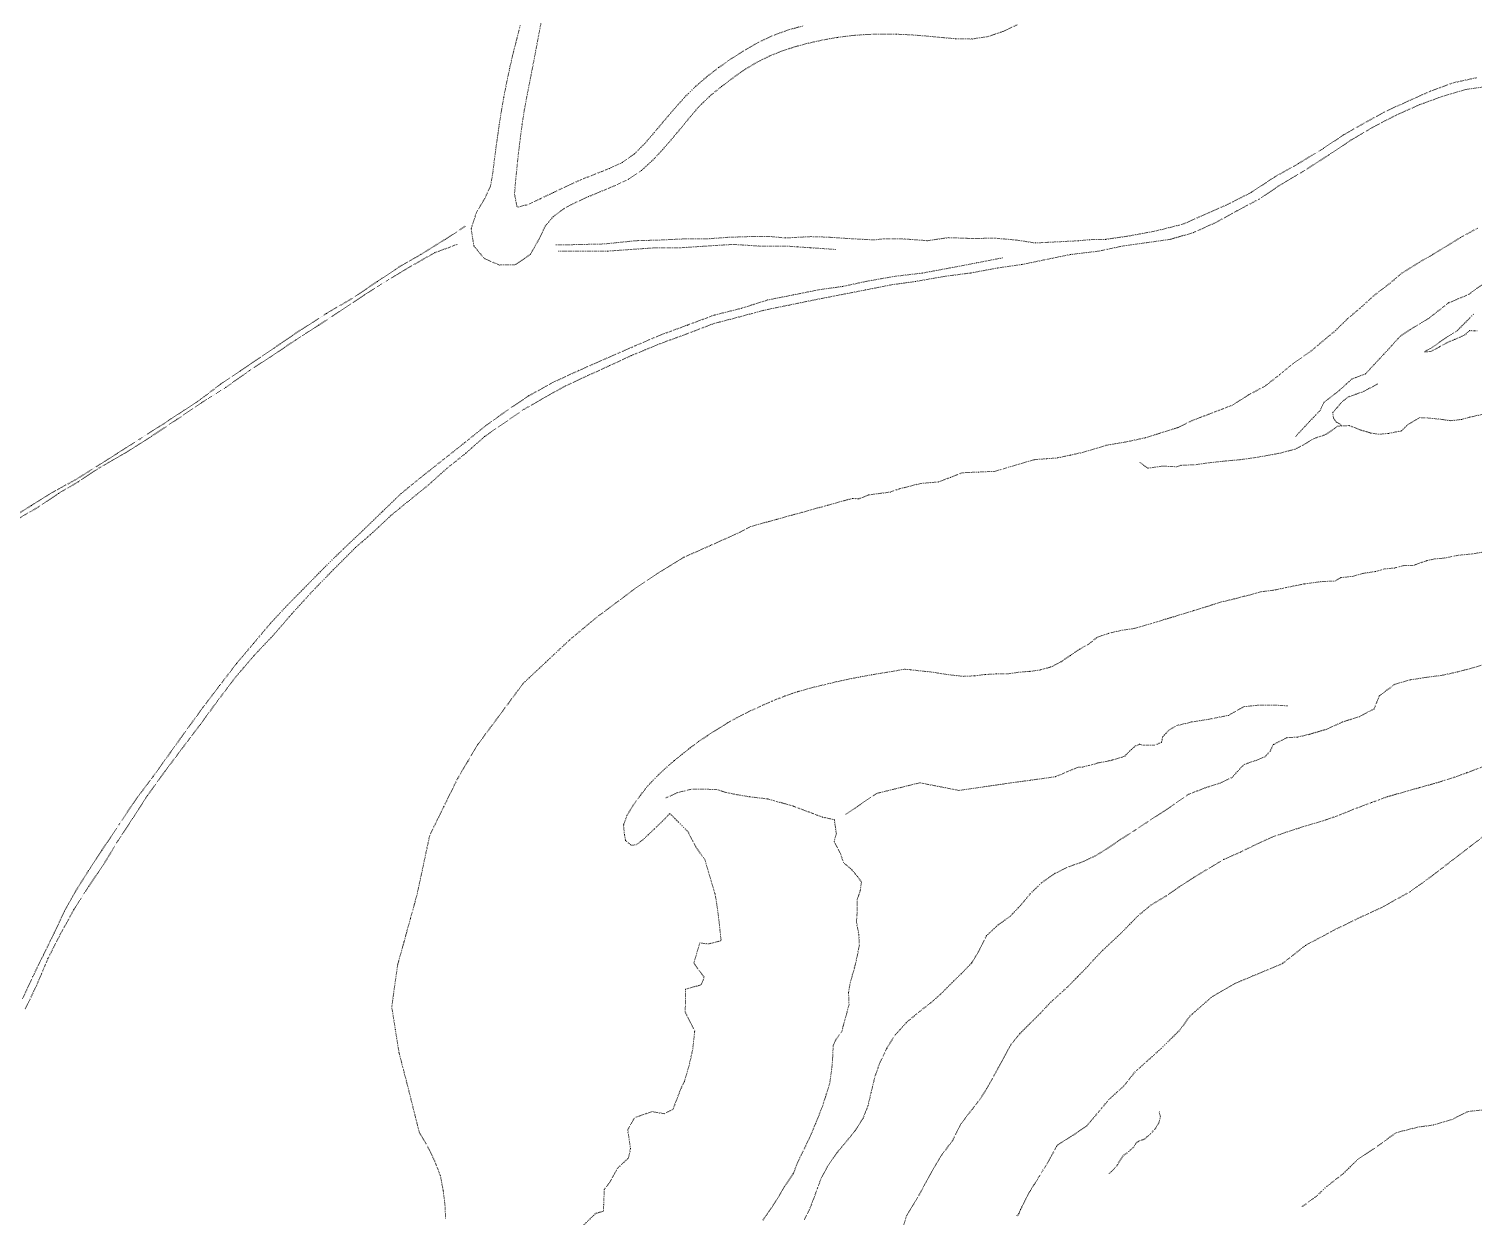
# Model space of a CAD drawing. Extents: x 682410 to 689460, y 7661803 to 7669124.
# Drawn here: x 685258.8 to 685687.7, y 7667897 to 7668249.5 of the extents above; entities that cross this region are included whole.
import ezdxf

# ---------------------------------------------------------------- set-up
doc = ezdxf.new("R2010")
doc.units = 0
doc.header["$MEASUREMENT"] = 0
doc.linetypes.add('DOT', pattern=[0.25, 0, -0.25])
doc.layers.add('02 TOE_Line', color=1, linetype='DOT', lineweight=20)

msp = doc.modelspace()

# ---------------------------------------------------------------- linework, layer by layer
at = {"layer": '02 TOE_Line'}
for points in [[(685404.7, 7668250.47, 4420.49), (685403.56, 7668245.93, 4420.99), (685402.47, 7668241.69, 4421.43), (685401.56, 7668237.7, 4421.86), (685400.71, 7668233.64, 4422.28), (685399.81, 7668229.1, 4422.68), (685399.11, 7668225.02, 4423.03), (685398.47, 7668220.95, 4423.37), (685397.76, 7668215.99, 4423.78), (685397.11, 7668211.09, 4424.12), (685396.55, 7668206.51, 4424.38), (685395.88, 7668202.73, 4424.6), (685394.06, 7668198.92, 4424.72), (685391.73, 7668194.99, 4424.86), (685390.15, 7668190.14, 4424.97), (685390.94, 7668185.09, 4425.06), (685394, 7668181.34, 4425.1), (685398.46, 7668179.38, 4425.03), (685403.27, 7668179.46, 4425.04), (685407.67, 7668182.51, 4425.12), (685410.2, 7668186.86, 4425.21), (685412.11, 7668190.9, 4425.29), (685414.47, 7668193.71, 4425.36), (685417.81, 7668196.18, 4425.49), (685421.24, 7668198, 4425.58), (685425.02, 7668199.7, 4425.67), (685428.97, 7668201.33, 4425.81), (685432.94, 7668202.99, 4425.93), (685436.9, 7668204.85, 4425.95), (685440.75, 7668207.47, 4425.94), (685444.35, 7668210.79, 4425.96), (685447.14, 7668213.8, 4425.97), (685449.9, 7668216.99, 4426.08), (685452.64, 7668220.25, 4426.19), (685455.31, 7668223.52, 4426.24), (685457.92, 7668226.55, 4426.27), (685461.44, 7668229.91, 4426.26), (685464.49, 7668232.38, 4426.31), (685468.44, 7668235.35, 4426.32), (685471.71, 7668237.6, 4426.29), (685475.13, 7668239.64, 4426.29), (685478.73, 7668241.41, 4426.3), (685482.47, 7668242.94, 4426.3), (685486.37, 7668244.2, 4426.32), (685490.42, 7668245.28, 4426.33), (685494.6, 7668246.2, 4426.36), (685498.88, 7668246.96, 4426.37), (685503.26, 7668247.52, 4426.41), (685507.72, 7668247.84, 4426.47), (685512.17, 7668247.95, 4426.6), (685516.56, 7668247.9, 4426.8), (685520.82, 7668247.71, 4426.97), (685524.91, 7668247.4, 4427.14), (685528.97, 7668247.01, 4427.3), (685533.93, 7668246.56, 4427.48), (685538.78, 7668246.48, 4427.55), (685543.57, 7668247.18, 4427.51), (685548.09, 7668248.75, 4427.41), (685552.33, 7668250.75, 4427.26)], [(685410.88, 7668251.2, 4420.31), (685410.09, 7668247.08, 4420.81), (685409.32, 7668242.96, 4421.29), (685408.53, 7668238.8, 4421.75), (685407.73, 7668234.71, 4422.14), (685406.77, 7668229.88, 4422.59), (685405.93, 7668225.32, 4423.01), (685405.25, 7668220.99, 4423.4), (685404.71, 7668216.85, 4423.73), (685404.22, 7668212.85, 4424.03), (685403.75, 7668208.33, 4424.3), (685403.34, 7668204.36, 4424.52), (685403.03, 7668200.46, 4424.75), (685403.73, 7668196.84, 4424.97), (685404.01, 7668196.56, 4425.06), (685407.03, 7668197.35, 4425.21), (685410.75, 7668199.08, 4425.28), (685414.58, 7668200.9, 4425.38), (685418.65, 7668202.85, 4425.5), (685422.84, 7668204.73, 4425.61), (685427.09, 7668206.42, 4425.75), (685431.19, 7668208.04, 4425.89), (685435.1, 7668209.87, 4425.93), (685438.68, 7668212.41, 4425.92), (685441.84, 7668215.61, 4425.89), (685444.52, 7668218.71, 4425.91), (685447.42, 7668222.19, 4426), (685450.59, 7668225.89, 4426.11), (685453.94, 7668229.6, 4426.17), (685456.9, 7668232.48, 4426.16), (685460.21, 7668235.35, 4426.17), (685463.73, 7668238.06, 4426.18), (685467.37, 7668240.61, 4426.17), (685471.17, 7668243.05, 4426.15), (685475.19, 7668245.34, 4426.14), (685479.45, 7668247.39, 4426.12), (685484.02, 7668249.08, 4426.12), (685488.78, 7668250.41, 4426.14)], [(685257.75, 7667958.5, 4434.61), (685261.12, 7667965.5, 4433.64), (685264.5, 7667973.5, 4432.69), (685268.06, 7667980.5, 4431.87), (685272.19, 7667988, 4431.09), (685276.63, 7667995, 4430.39), (685281.06, 7668001.5, 4429.76), (685285.31, 7668008.5, 4429.25), (685289.62, 7668015, 4428.68), (685294.12, 7668022, 4428.2), (685299.19, 7668029, 4427.7), (685304.44, 7668036, 4427.13), (685309.75, 7668043, 4426.71), (685314.87, 7668050, 4426.36), (685320.19, 7668057, 4425.97), (685325.75, 7668063.5, 4425.53), (685331.44, 7668069.5, 4425.03), (685337.06, 7668076, 4424.57), (685343, 7668082.5, 4424.02), (685349.31, 7668089, 4423.37), (685355.81, 7668095.5, 4422.58), (685361, 7668100, 4421.95), (685366.31, 7668105, 4421.51), (685371.81, 7668109.5, 4421.14), (685377.38, 7668114, 4420.61), (685382.94, 7668119, 4420.05), (685388.56, 7668123.5, 4419.64), (685394.19, 7668128.5, 4419.37), (685399.94, 7668132.5, 4419.17), (685405.81, 7668136.5, 4419.09), (685411.88, 7668140, 4418.98), (685418.19, 7668143.5, 4418.9), (685424.69, 7668146.5, 4418.78), (685431.25, 7668149.5, 4418.73), (685437.75, 7668152.5, 4418.71), (685446.19, 7668156, 4418.77), (685454.38, 7668159, 4418.81), (685462.19, 7668162, 4418.75), (685469.88, 7668164, 4418.74), (685477.31, 7668166, 4418.86), (685484.62, 7668167.5, 4418.84), (685492, 7668169, 4418.73), (685499.63, 7668170.5, 4418.59), (685507.37, 7668172, 4418.49), (685514.94, 7668173.5, 4418.27), (685522.13, 7668174.5, 4418.13), (685530.63, 7668176, 4418.1), (685538.38, 7668177, 4418.16), (685546.5, 7668178.5, 4418.27), (685553.56, 7668179.5, 4418.24), (685560.81, 7668181, 4418.03), (685568.12, 7668182.5, 4417.57), (685576.5, 7668183.5, 4417.03), (685583.5, 7668185, 4416.54), (685590.56, 7668186, 4416.05), (685597.69, 7668187, 4415.51), (685604.62, 7668189, 4414.96), (685611.25, 7668192, 4414.38), (685617.62, 7668195.5, 4413.83), (685624.19, 7668199, 4413.16), (685630.94, 7668203.5, 4412.52), (685637.75, 7668207.5, 4411.85), (685644.69, 7668212, 4411.33), (685651.44, 7668216.5, 4410.84), (685658.25, 7668220.5, 4410.33), (685665.06, 7668224, 4409.83), (685671.81, 7668227, 4409.4), (685678.69, 7668229.5, 4408.9), (685685.56, 7668231.5, 4408.38), (685692.5, 7668232.5, 4407.78)], [(685688.69, 7668235, 4408.19), (685681.81, 7668233.5, 4408.72), (685675, 7668231, 4409.18), (685668.25, 7668228, 4409.62), (685661.69, 7668225, 4410.07), (685655.31, 7668221.5, 4410.56), (685649.19, 7668218, 4411), (685643.19, 7668214, 4411.43), (685635.81, 7668209.5, 4412.07), (685628.69, 7668205.5, 4412.79), (685621.88, 7668201, 4413.5), (685615.06, 7668197.5, 4414.06), (685608.25, 7668194.5, 4414.66), (685601.5, 7668191.5, 4415.26), (685593.5, 7668189.5, 4415.94), (685585.5, 7668188, 4416.5), (685578.5, 7668187, 4416.96), (685573.75, 7668186.9, 4417.29), (685570.43, 7668186.58, 4417.55), (685563.44, 7668186.22, 4417.95), (685557.59, 7668185.93, 4418.36), (685552.01, 7668186.8, 4419.01), (685545.75, 7668187.34, 4419.48), (685538.58, 7668187.26, 4419.79), (685531.86, 7668187.51, 4420.35), (685525.6, 7668186.6, 4420.98), (685519.06, 7668187.1, 4421.72), (685512.45, 7668187.14, 4422.25), (685509.72, 7668186.83, 4422.36), (685501.4, 7668187.28, 4422.9), (685496.24, 7668187.64, 4423.25), (685491.05, 7668187.81, 4423.49), (685483.49, 7668187.41, 4423.81), (685478.54, 7668187.89, 4424.01), (685473.39, 7668187.84, 4424.08), (685466.36, 7668187.6, 4424.26), (685460.15, 7668187.13, 4424.37), (685453.63, 7668187.14, 4424.48), (685446.28, 7668186.8, 4424.53), (685439.01, 7668186.59, 4424.61), (685429.62, 7668185.63, 4424.75), (685422.35, 7668185.46, 4424.97), (685415.19, 7668185.32, 4425.16)], [(685253.19, 7668104, 4430.79), (685259.63, 7668108, 4430.31), (685266.06, 7668112, 4429.81), (685272.44, 7668115.5, 4429.33), (685278.81, 7668119.5, 4428.91), (685285.12, 7668123.5, 4428.55), (685291.44, 7668127.5, 4428.25), (685297.69, 7668131.5, 4428), (685303.81, 7668135.5, 4427.75), (685309.81, 7668139.5, 4427.53), (685315.75, 7668144, 4427.31), (685321.69, 7668148, 4427.07), (685327.56, 7668152, 4426.85), (685333.5, 7668156, 4426.6), (685339.38, 7668160, 4426.33), (685347.19, 7668165, 4426.01), (685354.88, 7668169.5, 4425.67), (685362.31, 7668174.5, 4425.38), (685369.06, 7668179, 4425.15), (685375.25, 7668182.5, 4424.98), (685382.44, 7668187, 4424.86), (685388.56, 7668191, 4424.79)], [(685688.92, 7668190.28, 4392.53), (685683.82, 7668187.48, 4392.24), (685679.7, 7668184.93, 4392.15), (685675.58, 7668182.45, 4392.14), (685671.61, 7668180.16, 4392.13), (685666.58, 7668177.02, 4391.94), (685663.01, 7668174.01, 4391.89), (685658.24, 7668170.33, 4391.72), (685654.2, 7668166.66, 4391.56), (685650.28, 7668163.33, 4391.23), (685646.63, 7668159.77, 4391.2), (685642.53, 7668156.37, 4390.94), (685639.82, 7668154.05, 4390.88), (685634.3, 7668150.21, 4390.61), (685630.19, 7668146.81, 4390.48), (685626, 7668143.52, 4390.19), (685620.98, 7668140.8, 4389.95), (685616.17, 7668137.77, 4389.74), (685610.08, 7668135.42, 4389.47), (685604.57, 7668133.33, 4389.25), (685599.97, 7668131.11, 4388.86), (685590.41, 7668128.1, 4388.45), (685585.18, 7668126.96, 4388.34), (685581.94, 7668126.4, 4388.42), (685578.7, 7668125.84, 4388.5), (685575.35, 7668124.82, 4388.66), (685572, 7668123.8, 4388.82), (685568.11, 7668122.95, 4389.03), (685564.21, 7668122.1, 4389.24), (685560.87, 7668121.86, 4389.5), (685557.53, 7668121.61, 4389.76), (685553.54, 7668120.45, 4389.87), (685549.55, 7668119.28, 4389.99), (685545.56, 7668118.12, 4390.1), (685540.77, 7668117.91, 4390.46), (685535.98, 7668117.69, 4390.82), (685532.43, 7668116.32, 4391.11), (685528.87, 7668114.96, 4391.4), (685523.62, 7668114.52, 4391.61), (685520.47, 7668113.72, 4391.9), (685517.32, 7668112.93, 4392.19), (685514.54, 7668111.97, 4392.21), (685508.26, 7668111.12, 4392.65), (685505.19, 7668109.94, 4392.68), (685503.36, 7668110.09, 4392.78), (685495.83, 7668108, 4393.4), (685488.29, 7668105.92, 4394.03), (685480.75, 7668103.84, 4394.65), (685473.21, 7668101.75, 4395.27), (685469.09, 7668099.63, 4395.31), (685461.19, 7668096.11, 4395.79), (685453.29, 7668092.59, 4396.27), (685445.14, 7668087.6, 4396.79), (685438.44, 7668083.03, 4397.12), (685432.85, 7668078.84, 4397.5), (685427.25, 7668074.65, 4397.88), (685423.28, 7668071.33, 4398.09), (685419.31, 7668068.01, 4398.3), (685412.44, 7668061.57, 4398.83), (685405.57, 7668055.13, 4399.36), (685401.09, 7668049.09, 4399.54), (685396.6, 7668043.05, 4399.72), (685392.12, 7668037.01, 4399.89), (685389.12, 7668031.96, 4399.95), (685386.12, 7668026.9, 4400), (685381.99, 7668018.5, 4400.18), (685377.86, 7668010.1, 4400.36), (685375.95, 7668001.2, 4400.51), (685374.04, 7667992.3, 4400.67), (685372.12, 7667985.36, 4400.78), (685370.21, 7667978.42, 4400.9), (685368.29, 7667971.48, 4401.01), (685367.43, 7667965.28, 4400.95), (685366.57, 7667959.08, 4400.89), (685367.64, 7667952.35, 4400.84), (685368.71, 7667945.61, 4400.79), (685370.02, 7667940.52, 4400.8), (685371.34, 7667935.43, 4400.81), (685373.04, 7667928.63, 4400.96), (685374.75, 7667921.84, 4401.11), (685375.65, 7667920.32, 4400.52), (685377.66, 7667916.84, 4400.53), (685379.43, 7667913.07, 4400.56), (685381.03, 7667908.91, 4400.64), (685381.84, 7667904.62, 4400.7), (685382.37, 7667900.35, 4400.76), (685382.57, 7667896.15, 4400.84)], [(685386, 7668185.5, 4424.88), (685379.25, 7668183, 4424.96), (685372.25, 7668179, 4425.11), (685364.75, 7668174.5, 4425.33), (685358.44, 7668170.5, 4425.54), (685351.75, 7668166, 4425.82), (685344.81, 7668161.5, 4426.16), (685337.88, 7668157, 4426.46), (685331.12, 7668152.5, 4426.75), (685324.25, 7668148, 4427.02), (685317.25, 7668143, 4427.3), (685310.06, 7668138.5, 4427.56), (685302.75, 7668133.5, 4427.84), (685295.19, 7668128.5, 4428.13), (685287.31, 7668123.5, 4428.55), (685279.44, 7668119, 4428.97), (685273.44, 7668115, 4429.32), (685267.56, 7668111.5, 4429.75), (685261.56, 7668107.5, 4430.25), (685255.63, 7668104, 4430.68)], [(685498.31, 7668184, 4422.86), (685490.94, 7668184.5, 4423.28), (685483.63, 7668185, 4423.63), (685475.69, 7668185, 4423.91), (685467.94, 7668185.5, 4424.07), (685459.88, 7668185, 4424.2), (685452.25, 7668184.5, 4424.31), (685444.94, 7668184.5, 4424.4), (685437.69, 7668184, 4424.48), (685430.62, 7668183.5, 4424.59), (685423.56, 7668183.5, 4424.79), (685415.94, 7668183.5, 4424.94)], [(685547.88, 7668181.5, 4418.4), (685540.19, 7668180, 4418.16), (685532.31, 7668178.5, 4418.08), (685524.19, 7668177, 4418.08), (685515.81, 7668176, 4418.19), (685507.31, 7668174.5, 4418.48), (685500.38, 7668173, 4418.64), (685493.19, 7668172, 4418.7), (685485.81, 7668170.5, 4418.77), (685478.19, 7668169, 4418.81), (685470.31, 7668166.5, 4418.71), (685462.31, 7668164.5, 4418.66), (685454.25, 7668161.5, 4418.71), (685446.12, 7668158.5, 4418.66), (685437.94, 7668155, 4418.62), (685429.94, 7668151.5, 4418.65), (685422, 7668148, 4418.74), (685414.38, 7668144.5, 4418.88), (685407.19, 7668140.5, 4419.02), (685400.5, 7668136, 4419.14), (685394.25, 7668131.5, 4419.32), (685388.06, 7668126.5, 4419.6), (685381.75, 7668121.5, 4420.03), (685375.44, 7668116.5, 4420.64), (685369.31, 7668111.5, 4421.18), (685363.62, 7668106, 4421.63), (685357.94, 7668100.5, 4422.2), (685352.12, 7668095, 4422.89), (685346.5, 7668089.5, 4423.57), (685341.12, 7668084, 4424.17), (685335.69, 7668078.5, 4424.73), (685330.56, 7668073, 4425.17), (685325.5, 7668067, 4425.57), (685320.44, 7668061, 4425.88), (685315.44, 7668054.5, 4426.19), (685310.5, 7668048, 4426.54), (685305.75, 7668041.5, 4427.02), (685300.75, 7668034.5, 4427.55), (685295.69, 7668027.5, 4428.04), (685290.44, 7668020.5, 4428.55), (685285.44, 7668013, 4429.09), (685280.44, 7668005.5, 4429.76), (685276.5, 7667999.5, 4430.25), (685272.69, 7667993.5, 4430.78), (685269.38, 7667987.5, 4431.36), (685266.31, 7667981, 4432.01), (685263.12, 7667974.5, 4432.76), (685259.94, 7667968, 4433.55), (685256.94, 7667961.5, 4434.34)], [(685692.66, 7668175.25, 4388.18), (685686.36, 7668170.65, 4387.38), (685680.33, 7668168.12, 4387.92), (685674.48, 7668163.53, 4388.06), (685668.94, 7668160.2, 4387.89), (685665.97, 7668158.2, 4388.7), (685662.45, 7668154.3, 4387.65), (685655.66, 7668147.03, 4385.77), (685651.75, 7668145.59, 4386.63), (685647.45, 7668141.74, 4386.59), (685643.38, 7668138.63, 4386.5), (685642.27, 7668136.25, 4385.89), (685639.1, 7668132.93, 4385.3), (685634.98, 7668128.51, 4384.48)], [(685687.77, 7668164.76, 4383.53), (685682.78, 7668159.74, 4382.86), (685679.8, 7668157.95, 4382.79), (685675.66, 7668155, 4382.5), (685673.08, 7668153.58, 4382.33), (685675.13, 7668153.7, 4382.13), (685677.71, 7668155.1, 4382.28), (685680.11, 7668156.43, 4382.07), (685682.21, 7668157.28, 4382.06), (685685.22, 7668158.63, 4382.56), (685686.62, 7668159.89, 4382.28), (685689.03, 7668159.86, 4382.4)], [(685659.28, 7668144.06, 4382.79), (685656.63, 7668142.64, 4382.98), (685654.71, 7668141.67, 4383.11), (685652.82, 7668141, 4383.29), (685650.55, 7668140.19, 4383.61), (685648.6, 7668138.65, 4383.32), (685647.03, 7668136.73, 4383.41), (685645.98, 7668135.56, 4383.7), (685646.21, 7668133.9, 4383.87), (685647.06, 7668132.74, 4383.43), (685648.05, 7668132.19, 4382.82), (685648.54, 7668131.66, 4382.51)], [(685690.51, 7668135.06, 4381.16), (685686.63, 7668134.18, 4381.04), (685684.1, 7668133.5, 4381.08), (685680.98, 7668133.16, 4381.23), (685678.28, 7668133.54, 4381.51), (685674.77, 7668133.92, 4381.39), (685671.88, 7668134.07, 4381.51), (685668.24, 7668131.97, 4381.78), (685666.41, 7668130.14, 4382.09), (685662.57, 7668129.38, 4382.52), (685659.79, 7668129.13, 4382.45), (685657.33, 7668129.48, 4382.6), (685654.02, 7668130.48, 4382.76), (685650.88, 7668131.71, 4383.04), (685647.49, 7668131.54, 4383.19), (685643.9, 7668129.05, 4383.38), (685640.4, 7668127.85, 4383.66), (685637.99, 7668126.36, 4383.92), (685634.85, 7668124.72, 4384.05), (685630.36, 7668123.53, 4384.46), (685626.37, 7668122.79, 4384.76), (685622.65, 7668122.15, 4385.1), (685618.41, 7668121.58, 4385.5), (685613.94, 7668121.17, 4386), (685609.3, 7668120.66, 4386.54), (685605.12, 7668120.08, 4386.8), (685600.88, 7668119.9, 4387.33), (685599.55, 7668119.48, 4386.97), (685595.57, 7668119.67, 4387.26), (685591.04, 7668119.06, 4387.48), (685588.56, 7668120.88, 4387.92)], [(685423.36, 7667894.15, 4400.57), (685427.14, 7667897.81, 4400.6), (685429.45, 7667898.45, 4400.55), (685429.5, 7667900.47, 4400.43), (685429.67, 7667904.9, 4400.29), (685431.23, 7667906.88, 4400.18), (685433.54, 7667911.13, 4399.96), (685436.87, 7667914.25, 4399.78), (685437.46, 7667917.09, 4399.52), (685436.63, 7667922.63, 4399.45), (685438.7, 7667926.24, 4399.35), (685443.8, 7667928, 4399.43), (685447.49, 7667927.4, 4399.37), (685450.04, 7667928.64, 4399.38), (685452.49, 7667934.99, 4399.64), (685453.51, 7667937.02, 4399.73), (685454.87, 7667941.75, 4399.62), (685455.94, 7667946.51, 4399.59), (685456.53, 7667951.94, 4399.7), (685453.72, 7667957.52, 4399.41), (685453.82, 7667964.35, 4399.05), (685458.45, 7667965.66, 4398.98), (685459.34, 7667967.92, 4398.96), (685456.27, 7667972.06, 4399.3), (685458.06, 7667978.09, 4399.31), (685460.55, 7667977.79, 4399.39), (685464.25, 7667978.72, 4399.51), (685464.34, 7667978.99, 4399.49), (685463.77, 7667984.38, 4399.59), (685463.11, 7667989.49, 4399.41), (685462.55, 7667992.76, 4399.5), (685461.03, 7667997.77, 4399.55), (685459.56, 7668002.76, 4399.67), (685456.85, 7668006.63, 4399.65), (685454.51, 7668011.13, 4399.62), (685451.83, 7668013.84, 4399.59), (685449.14, 7668016.55, 4399.57), (685447.43, 7668014.72, 4399.57), (685444.44, 7668011.84, 4399.58), (685441.12, 7668008.7, 4399.53), (685439.14, 7668007.23, 4399.59), (685437.68, 7668007.08, 4399.63), (685436.01, 7668008.5, 4399.25), (685435.64, 7668010.31, 4398.98), (685435.4, 7668013.17, 4398.59), (685436.46, 7668016.01, 4398.36), (685438.3, 7668019.03, 4398.13), (685440.42, 7668021.99, 4397.88), (685442.76, 7668024.91, 4397.59), (685445.41, 7668027.67, 4397.25), (685448.25, 7668030.33, 4396.98), (685450.56, 7668032.31, 4396.83), (685452.91, 7668034.23, 4396.69), (685455.31, 7668036.13, 4396.55), (685457.78, 7668037.96, 4396.37), (685460.33, 7668039.69, 4396.19), (685462.9, 7668041.33, 4396.03), (685466.28, 7668043.42, 4395.83), (685469.7, 7668045.33, 4395.59), (685473.14, 7668047.02, 4395.32), (685476.74, 7668048.69, 4395.04), (685479.55, 7668049.91, 4394.84), (685483.28, 7668051.4, 4394.59), (685487.01, 7668052.68, 4394.38), (685490.78, 7668053.75, 4394.1), (685494.59, 7668054.67, 4393.8), (685498.41, 7668055.59, 4393.59), (685502.18, 7668056.41, 4393.38), (685505.8, 7668057.12, 4393.18), (685509.17, 7668057.73, 4393.01), (685512.41, 7668058.27, 4392.82), (685515.64, 7668058.79, 4392.65), (685518.77, 7668059.37, 4392.48), (685520.59, 7668059.21, 4392.46), (685523.68, 7668058.85, 4392.31), (685526.88, 7668058.53, 4392.2), (685529.93, 7668058.03, 4391.94), (685532.98, 7668057.6, 4391.76), (685536.27, 7668057.25, 4391.5), (685539.59, 7668057.39, 4391.25), (685542.92, 7668057.81, 4391.05), (685546.16, 7668057.97, 4390.83), (685549.26, 7668057.97, 4390.74), (685552.7, 7668058.46, 4390.55), (685555.99, 7668058.73, 4390.32), (685559.18, 7668059.16, 4390.1), (685562.32, 7668060.04, 4389.81), (685565.32, 7668061.59, 4389.6), (685568.08, 7668063.48, 4389.43), (685570.91, 7668065.34, 4389.36), (685573.71, 7668066.97, 4389.13), (685576.01, 7668068.85, 4388.88), (685579.5, 7668070.05, 4388.65), (685582.97, 7668070.86, 4388.52), (685587.36, 7668071.53, 4388.24), (685591.74, 7668072.85, 4387.82), (685596.13, 7668074.16, 4387.4), (685600.52, 7668075.48, 4386.98), (685604.74, 7668076.79, 4386.64), (685608.97, 7668078.09, 4386.3), (685612.64, 7668079.28, 4386.18), (685616.27, 7668080.12, 4385.93), (685619.24, 7668080.92, 4385.77), (685621.12, 7668081.37, 4385.67), (685624.58, 7668082.35, 4385.49), (685628.87, 7668082.89, 4385.18), (685632.96, 7668083.79, 4384.89), (685637.59, 7668084.69, 4384.59), (685642.47, 7668085.36, 4384.28), (685646.74, 7668085.57, 4384.06), (685648.24, 7668086.54, 4383.89), (685652.06, 7668086.96, 4383.67), (685655.05, 7668087.83, 4383.45), (685658.69, 7668088.36, 4383.19), (685661.32, 7668089.13, 4383.01), (685664.24, 7668089.41, 4382.78), (685667.19, 7668090.16, 4382.52), (685669.79, 7668090.15, 4382.5), (685673.82, 7668091.58, 4382.02), (685676.16, 7668092.11, 4381.85), (685678.84, 7668092.32, 4381.6), (685683.46, 7668093.23, 4381.29), (685687.61, 7668093.62, 4380.88), (685692.33, 7668094.48, 4380.58)], [(685692.01, 7668061.03, 4370.51), (685687.58, 7668059.78, 4370.46), (685683, 7668058.56, 4370.42), (685678.32, 7668057.53, 4370.39), (685673.64, 7668056.94, 4370.33), (685668.96, 7668056.2, 4370.24), (685664.41, 7668054.89, 4370.19), (685659.78, 7668051.45, 4370.13), (685658.29, 7668047.6, 4370.14), (685653.79, 7668045.24, 4370.53), (685648.9, 7668043.72, 4370.09), (685644.1, 7668041.52, 4369.99), (685639, 7668040.03, 4370.05), (685635.55, 7668039.22, 4369.97), (685632.27, 7668039.03, 4369.95), (685628.34, 7668036.98, 4370.11), (685627.36, 7668035.03, 4370.35), (685625.89, 7668033.4, 4370.26), (685623.32, 7668032.33, 4370.32), (685619.81, 7668031.14, 4369.87), (685618.95, 7668030.41, 4369.83), (685616.1, 7668027.25, 4369.76), (685612.61, 7668025.6, 4369.7), (685608, 7668024.1, 4369.61), (685603.16, 7668022.22, 4369.54), (685598.92, 7668019.28, 4369.53), (685594.93, 7668016.59, 4369.49), (685590.87, 7668013.95, 4369.49), (685586.96, 7668011.37, 4369.46), (685583.06, 7668008.89, 4369.45), (685579.26, 7668006.3, 4369.4), (685575.45, 7668003.94, 4369.36), (685571.74, 7668002.18, 4369.31), (685567.68, 7668000.76, 4369.22), (685563.41, 7667998.72, 4369.18), (685559.49, 7667995.93, 4369.12), (685556.13, 7667992.66, 4368.98), (685553.27, 7667989.24, 4368.93), (685550.17, 7667985.97, 4368.85), (685546.6, 7667983.45, 4368.77), (685543.14, 7667980.2, 4368.76), (685541.04, 7667975.96, 4368.72), (685538.81, 7667972.2, 4368.72), (685536.1, 7667969.38, 4368.69), (685533.1, 7667966.47, 4368.66), (685529.89, 7667963.21, 4368.64), (685526.61, 7667960.29, 4368.59), (685523.26, 7667957.71, 4368.52), (685519.51, 7667954.59, 4368.56), (685516.05, 7667950.76, 4368.49), (685513.53, 7667946.76, 4368.47), (685511.43, 7667942.32, 4368.49), (685510.02, 7667938.32, 4368.47), (685508.9, 7667933.7, 4368.41), (685507.98, 7667929.72, 4368.34), (685506.5, 7667926.05, 4368.31), (685504.17, 7667922.34, 4368.38), (685501.67, 7667919.29, 4368.45), (685498.81, 7667915.86, 4368.49), (685496.16, 7667912.13, 4368.55), (685493.9, 7667907.8, 4368.62), (685492.38, 7667903.61, 4368.67), (685490.93, 7667899.72, 4368.75), (685489.1, 7667895.93, 4368.78)], [(685632.56, 7668048.49, 4372.88), (685628.7, 7668048.72, 4371.81), (685624.08, 7668048.71, 4372.62), (685619.59, 7668048.24, 4372.91), (685614.98, 7668045.67, 4372.84), (685609.76, 7668044.61, 4373.37), (685604.17, 7668043.7, 4370.78), (685599.53, 7668042.6, 4372.58), (685598.61, 7668042.04, 4372.55), (685597.34, 7668041.26, 4372.5), (685595.56, 7668039.39, 4371.95), (685595.1, 7668037.64, 4371), (685594.12, 7668037.25, 4371.1), (685593.15, 7668036.77, 4371.14), (685591.38, 7668036.81, 4371.72), (685589.67, 7668036.82, 4372.15), (685588.61, 7668037.08, 4372.58), (685587.33, 7668036.56, 4372.54), (685586.08, 7668035.47, 4372.24), (685585.27, 7668034.67, 4372.07), (685584.24, 7668033.58, 4371.8), (685583.13, 7668033.15, 4371.97), (685580.58, 7668032.42, 4372.52), (685579.5, 7668032.13, 4372.6), (685576.25, 7668031.54, 4372.32), (685575.12, 7668031.16, 4372.1), (685571.54, 7668030.31, 4371.64), (685570.22, 7668030.23, 4371.64), (685563.64, 7668027.45, 4371.42), (685556.28, 7668026.42, 4373), (685548.92, 7668025.4, 4371.62), (685541.96, 7668024.39, 4372.68), (685534.99, 7668023.38, 4371.4), (685529.17, 7668024.51, 4371.57), (685523.36, 7668025.65, 4372.97), (685516.93, 7668024.06, 4372.5), (685510.51, 7668022.47, 4372.51), (685505.86, 7668019.3, 4372.26), (685501.22, 7668016.14, 4372.07)], [(685517.43, 7667890.7, 4368.65), (685519.43, 7667897.08, 4368.74), (685523.12, 7667903.19, 4368.66), (685526.9, 7667910.18, 4368.7), (685529.52, 7667914.65, 4368.62), (685533.15, 7667919.52, 4368.5), (685535.49, 7667924.25, 4368.49), (685538.04, 7667927.59, 4368.65), (685541.08, 7667931.46, 4368.78), (685543.23, 7667934.84, 4368.88), (685546.67, 7667940.98, 4368.97), (685549.26, 7667945.83, 4369.02), (685550.3, 7667947.76, 4368.62), (685553.11, 7667951.2, 4368.6), (685556.16, 7667954.24, 4368.59), (685559.22, 7667957.28, 4368.58), (685562.03, 7667960.3, 4368.99), (685567.29, 7667965.08, 4369.01), (685570.26, 7667968.11, 4368.98), (685573.23, 7667971.14, 4368.95), (685575.57, 7667973.74, 4369.03), (685577.75, 7667975.97, 4368.85), (685583.08, 7667980.96, 4368.87), (685588.19, 7667986.18, 4368.95), (685591.95, 7667989.32, 4369.22), (685596.59, 7667992.07, 4369.39), (685600.43, 7667994.77, 4369.43), (685604.75, 7667997.55, 4369.48), (685609.3, 7668000.3, 4369.54), (685613.66, 7668002.91, 4369.63), (685618.59, 7668005.07, 4369.66), (685622.95, 7668007.23, 4369.6), (685627.68, 7668009.41, 4369.61), (685632.67, 7668011.16, 4369.78), (685637.66, 7668012.74, 4369.9), (685642.7, 7668014.22, 4369.99), (685647.64, 7668015.94, 4369.97), (685652.49, 7668017.89, 4369.92), (685657.48, 7668019.78, 4369.96), (685662.26, 7668021.52, 4370.05), (685666.93, 7668022.86, 4370.15), (685671.84, 7668024.23, 4370.23), (685676.6, 7668025.56, 4370.33), (685681.27, 7668027, 4370.43), (685685.81, 7668028.62, 4370.48), (685690.25, 7668030.31, 4370.65)], [(685476.76, 7667895.77, 4372.27), (685478.17, 7667897.83, 4372.2), (685479.39, 7667899.56, 4372.17), (685481.76, 7667903.27, 4372.16), (685483.13, 7667905.65, 4372.15), (685485.8, 7667909.6, 4372.07), (685487.07, 7667912.9, 4372.05), (685487.91, 7667914.64, 4372.04), (685490.49, 7667919.93, 4371.94), (685492.5, 7667924.63, 4371.88), (685494.56, 7667929.85, 4371.71), (685496.64, 7667936.48, 4371.68), (685497.33, 7667941.68, 4371.62), (685497.5, 7667944.31, 4371.67), (685497.65, 7667947.52, 4371.78), (685498.37, 7667949.27, 4371.27), (685500.18, 7667951.79, 4370.21), (685501.1, 7667955.14, 4370.6), (685501.64, 7667957.09, 4371.34), (685502.35, 7667959.82, 4371.13), (685502.2, 7667963.35, 4371.53), (685502.67, 7667966.15, 4371.4), (685503.34, 7667968.59, 4371.1), (685504.22, 7667971.63, 4370.69), (685504.93, 7667974.99, 4370.43), (685505.41, 7667977.38, 4370.26), (685505.26, 7667980.64, 4370.64), (685504.55, 7667984.35, 4371.4), (685504.8, 7667987.61, 4371.49), (685504.75, 7667990.85, 4371.8), (685505.68, 7667993.65, 4371.34), (685506.04, 7667996.19, 4371.29), (685504.82, 7667997.85, 4371.53), (685503.17, 7667999.86, 4371.8), (685500.73, 7668001.9, 4372.55), (685499.82, 7668004.53, 4372.18), (685497.95, 7668008.26, 4372.6), (685498.58, 7668010.52, 4372.21), (685498, 7668014.68, 4372.77), (685494.44, 7668015.47, 4374.77), (685485.87, 7668018.67, 4379.08), (685483.6, 7668019.35, 4380.29), (685479.89, 7668020.38, 4382.3), (685478.06, 7668020.87, 4383.3), (685472.67, 7668021.51, 4386.49), (685469.16, 7668022.11, 4388.44), (685465.78, 7668022.78, 4390.17), (685463.09, 7668023.64, 4391.39), (685459.62, 7668023.73, 4392.97), (685455.74, 7668023.78, 4394.77), (685451.55, 7668022.76, 4396.38), (685447.89, 7668021.13, 4397.71)], [(685691.18, 7668010.1, 4356.33), (685686.88, 7668006.8, 4356.08), (685680.76, 7668002.1, 4355.73), (685676.01, 7667998.41, 4355.43), (685669.03, 7667993.35, 4354.95), (685660.44, 7667988.57, 4354.4), (685654.17, 7667985.71, 4354.08), (685646.29, 7667981.87, 4353.64), (685637.86, 7667977.36, 4353), (685631.02, 7667971.95, 4353.03), (685622.25, 7667968.28, 4352.75), (685617.22, 7667966.18, 4352.58), (685610.25, 7667962.22, 4352.41), (685603.56, 7667956.37, 4352.28), (685600.6, 7667952.25, 4352.03), (685595.1, 7667946.83, 4351.93), (685587.24, 7667939.76, 4351.61), (685583.96, 7667935.64, 4351.27), (685579.54, 7667931.62, 4351.62), (685572.93, 7667923.76, 4351.35), (685568.79, 7667920.95, 4351.82), (685564.35, 7667918.15, 4352.35), (685564.05, 7667917.84, 4352.39), (685563.97, 7667917.64, 4352.36), (685562.88, 7667915.67, 4352.18), (685562.06, 7667914.18, 4352.04), (685561.32, 7667912.79, 4351.92), (685561.09, 7667912.47, 4351.92), (685560.87, 7667912.05, 4351.87), (685560.6, 7667911.64, 4351.87), (685559.95, 7667910.68, 4351.86), (685558.69, 7667908.59, 4351.83), (685558.13, 7667907.67, 4351.81), (685557.3, 7667906.33, 4351.79), (685556.45, 7667904.96, 4351.78), (685556.2, 7667904.54, 4351.77), (685555.87, 7667904.07, 4351.78), (685555.72, 7667903.8, 4351.77), (685554.37, 7667901.1, 4351.62), (685553.64, 7667899.64, 4351.53), (685553.3, 7667898.99, 4351.5), (685552.97, 7667898.17, 4351.39), (685552.76, 7667897.64, 4351.32), (685552.05, 7667896.87, 4351.47)], [(685579.55, 7667909.55, 4350.83), (685581.12, 7667911.03, 4350.69), (685582.16, 7667912.35, 4350.08), (685582.47, 7667913.04, 4349.77), (685583.71, 7667914.86, 4350.3), (685585.58, 7667916.32, 4350.74), (685586.98, 7667917.61, 4350.47), (685587.56, 7667918.65, 4350.16), (685588.3, 7667919.24, 4349.92), (685589.91, 7667919.76, 4349.86), (685591.64, 7667921.17, 4350.33), (685593.26, 7667922.94, 4350.29), (685594.37, 7667924.72, 4349.97), (685594.8, 7667926.45, 4349.86), (685594.45, 7667928.04, 4349.88)], [(685690.71, 7667928.52, 4317.14), (685686.2, 7667928.06, 4317.46), (685681.08, 7667925.56, 4317.42), (685675.79, 7667924.03, 4317.51), (685671.23, 7667923.41, 4318.07), (685664.75, 7667921.75, 4318.09), (685659.21, 7667917.68, 4317.91), (685653.62, 7667914.03, 4317.93), (685649.13, 7667909.63, 4318.04), (685643.97, 7667905.61, 4317.88), (685641.16, 7667902.91, 4317.28), (685636.89, 7667899.79, 4317.34)]]:
    msp.add_polyline3d(points, dxfattribs=at)

doc.saveas('drawing.dxf')
